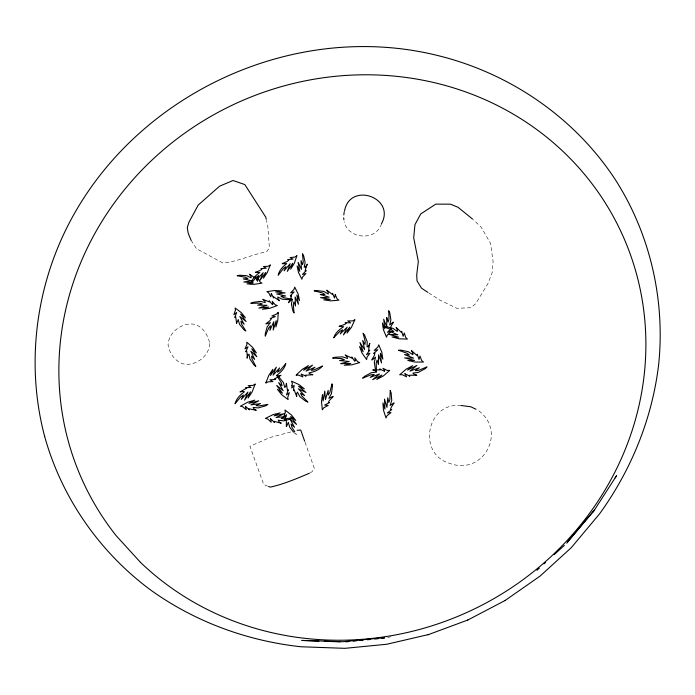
<?xml version="1.0" encoding="UTF-8"?>
<svg xmlns="http://www.w3.org/2000/svg" width="695" height="695" viewBox="0 0 695 695"><rect width="100%" height="100%" fill="white"/><g stroke="black" fill="none" stroke-linecap="round" stroke-linejoin="round"><path stroke-width="0.52" stroke-dasharray="3.48 2.61" d="M381.52 223.694C376.212 241.46 348.195 239.375 344.181 221.757M310.291 472.739L311.925 471.809L314.366 468.534L305.036 442.22M290.823 431.951L269.851 437.563L249.965 446.286L263.692 484.424L267.549 486.144M387.749 637.48L390.859 636.768M461.211 405.498C426.939 401.736 416.626 453.349 449.43 463.296C483.651 476.257 507.637 430.848 477.752 410.085M428.702 292.882L439.457 299.91L456.98 308.337L470.819 307.703L475.589 303.767L487.82 283.864L492.173 272.657L493.103 261.615L490.54 243.354L481.253 227.282L473.365 219.724M294.341 433.072L296.383 434.471L295.358 432.794M191.073 240.209L196.398 248.628L222.852 263.014C238.046 261.702 251.955 254.431 266.698 251.738L269.391 247.872L267.827 226.509L266.454 220.28M209.69 343.478C209.317 355.188 197.988 364.458 186.608 364.38C176.756 363.859 169.259 353.92 168.06 344.729C168.659 333.105 179.875 324 191.186 323.948C201.272 324.148 208.17 334.417 209.69 343.478"/><path stroke-width="1.04" d="M343.799 214.92L344.199 212.001M344.538 211.028C349.767 181.473 395.889 197.415 381.52 223.694M566.729 543.195L594.373 510.104L567.58 541.726M615.118 477.934L616.552 475.693L593.2 511.954M536.966 570.308L539.311 568.163M544.011 563.88L545.584 562.455M554.202 554.61L564.383 545.332M505.004 600.567L540.163 576.025L571.299 547.643L599.533 513.883C631.529 469.698 652.483 417.843 658.764 363.581L658.782 363.268C665.063 299.788 650.225 234.71 616.031 180.761L615.848 180.483C575.886 118.793 511.894 74.495 440.899 56.33L440.7 56.278C284.629 15.916 111.235 104.997 54.462 256.151L54.375 256.351C32.96 313.532 28.99 376.933 44.55 436.078L44.662 436.391M309.475 473.208C296.843 478.551 283.847 484.102 270.442 487.108L268.513 486.465M467.778 620.044L505.439 600.324M44.55 436.078C61.49 497.411 99.428 552.039 150.494 589.916L150.754 590.098C194.869 621.73 247.046 640.894 300.926 646.758L344.946 648.331L386.733 644.265L428.65 634.518M427.946 634.787L467.9 619.992M384.292 637.663L342.809 641.72L301.587 640.408M345.771 641.867L349.003 641.546M353.321 641.129L356.552 640.807M359.793 640.495L363.025 640.173M367.342 639.756L370.574 639.435M374.892 639.018L378.123 638.696M381.364 638.384L384.596 638.062M297.113 430.266L300.727 430.075L304.671 441.212M461.211 405.498L470.793 406.784L476.014 409.259M318.962 641.146L302.377 640.495M324.322 641.32L340.402 641.832M427.807 292.3L421.526 288.199L417.043 280.936L416.705 275.029L418.329 261.363L413.699 237.786L414.958 224.659L420.71 213.964L435.774 204.13L450.456 204.174L458.014 207.275L472.557 219.073M293.681 432.247L289.728 427.303L288.303 422.256C284.446 432.186 287.739 422.325 285.628 419.033L284.75 419.962L286.627 414.75L283.725 417.026L285.35 412.335L284.959 409.998L291.431 414.976L295.775 420.466L290.684 416.514L296.565 424.419L289.937 419.042L294.558 427.286L291.109 424.098L291.761 426.939L294.845 431.96M191.073 240.209L188.171 233.19L187.294 227.578L188.91 222.244L198.197 205.068L219.585 186.19L233.016 180.509L244.822 184.575L265.768 217.17L266.228 219.246M343.66 217.839L343.921 219.802M258.001 278.017L257.48 281.327L255.265 276.897L255.256 278.043L249.444 274.212L250.982 276.384L251.147 277.844L246.699 275.715L239.523 275.246L237.134 275.741L245.491 277.27L247.88 278.565L243.259 278.895L252.163 280.884L243.754 281.97L253.354 282.926L247.003 283.864L253.866 284.368L261.945 283.143L260.06 281.962L258.001 278.017M412.856 353.156L412.847 354.728L408.478 351.766L401.058 350.132L398.504 350.28L407.035 353.216L409.372 354.971L404.516 354.589L413.551 358.099L404.664 357.916L414.55 360.453L407.817 360.444L414.906 362.06L423.481 362.043L421.648 360.496L419.98 355.988L419.042 359.411L417.261 354.372L417.113 355.588L411.518 350.61L412.856 353.156M236.587 323.314L238.211 319.552L239.514 324.304L243.884 329.699L245.839 330.994L241.478 323.94L240.878 321.264L244.162 324.235L239.818 316.503L246.143 321.498L240.566 314.097L245.431 317.771L241.304 312.637L235.127 308.007L235.475 310.213L233.859 314.661L236.674 312.481L234.806 317.424L235.666 316.538L236.587 323.314M386.785 317.693L386.707 326.963L383.692 319.231L384.83 328.813L382.432 323.001L383.44 329.795L386.533 337.188L387.35 334.964L391.024 331.637L387.436 332.253L391.572 328.596L390.373 328.987C390.164 325.164 397.792 318.128 389.652 324.939L390.894 319.917L389.765 312.837L388.705 310.7L388.991 319.292L388.166 322.046L386.785 317.693M378.54 355.11L378.436 364.536L377.055 360.097L376.212 362.903L376.473 371.703L375.413 369.497L374.301 362.251L375.569 357.152C367.351 364.05 375.074 356.9 374.857 353.051L373.658 353.442L377.819 349.759L374.223 350.384L377.906 347.04L378.723 344.798L381.816 352.252L382.841 359.141L380.417 353.242L380.382 354.337L381.564 362.99L378.54 355.11M404.898 373.762L406.601 376.855L402.162 374.683L399.686 374.761L406.149 369.167L412.656 365.7L407.557 370.079L416.844 365.448L409.981 371.121L419.328 367.742L415.367 370.652L418.399 370.383L426.991 366.917L425.149 368.697L418.338 372.381L412.908 373.102L414.02 374.24L416.852 375.213L409.06 375.274L409.815 376.238L404.898 373.762M384.604 370.505L384.587 371.373L379.722 368.915L380.46 369.879L372.737 369.94L375.535 370.904L376.629 372.034L371.243 372.755L364.458 376.421L362.616 378.202L371.165 374.744L374.162 374.483L370.209 377.376L379.513 374.006L372.65 379.679L381.92 375.048L376.812 379.435L383.31 375.969L389.773 370.383L387.315 370.461L382.91 368.307L384.604 370.505M278.182 313.21L277.8 320.273L275.906 326.937L276.184 320.69L273.239 330.012L273.787 321.742L269.886 330.325L270.477 325.79L268.618 328.049L265.29 336.18L265.255 333.8L267.21 326.789L270.372 322.567C260.243 326.085 270.216 322.028 271.406 318.571L270.199 318.51L275.316 316.59L271.927 315.904L276.506 314.131L278.122 312.368L278.182 313.21M368.932 346.927L368.663 350.793L369.766 350.176L366.465 354.58L369.879 353.26L366.96 357.247L366.639 359.593L361.991 352.973L359.541 346.527L363.155 351.731L359.967 342.583L364.606 349.55L362.694 340.463L364.997 344.442L365.214 341.584L363.094 333.244L364.597 335.12L367.229 341.827L367.09 346.979C369.723 346.058 370.878 339.099 368.932 346.927M247.246 354.641C247.038 362.547 246.69 355.614 249.01 354.172L249.974 359.124L253.97 364.962L255.838 366.43L251.972 358.898L251.564 356.118L254.648 359.402L250.843 351.175L256.829 356.752L251.764 348.777L256.377 352.895L252.615 347.335L246.751 342.149L246.942 344.425L244.996 348.855L247.976 346.831L245.752 351.74L246.673 350.906L247.246 354.641M390.243 390.625L389.869 399.582L388.826 402.37L387.758 397.74L386.967 407.374L384.5 399.086L384.926 409.147L382.936 402.909L383.44 410.05L386.012 417.999L387.002 415.74L390.99 412.578L387.306 412.934L391.78 409.468L390.529 409.772C390.564 405.854 398.921 399.043 390.112 405.506L391.754 400.389L391.146 392.927L390.243 390.625M397.358 329.934L397.288 331.48L393.092 328.405L385.838 326.537L383.31 326.589L391.606 329.786L393.83 331.602L389.052 331.055L397.818 334.842L389.044 334.347L398.704 337.197L392.049 336.953L398.982 338.795L407.461 339.082L405.724 337.492L404.281 332.983L403.187 336.328L401.658 331.289L401.458 332.479L396.15 327.371L397.358 329.934M335.242 294.654L334.521 297.999L332.523 293.325L332.453 294.489L326.763 290.163L328.196 292.491L328.283 293.994L323.887 291.492L316.625 290.501L314.166 290.84L322.576 292.995L324.93 294.498L320.213 294.498L329.143 297.165L320.543 297.668L330.238 299.337L323.731 299.84L330.672 300.848L338.96 300.179L337.11 298.841L335.242 294.654M291.969 385.534L291.77 388.097L294.133 385.325L293.403 390.677L294.072 389.617L296.695 396.489L296.678 393.579L297.39 392.128L299.866 396.645L305.626 401.18L307.937 402.084L301.786 395.881L300.535 393.301L304.61 395.629L298.311 388.731L305.974 392.475L298.503 386.159L304.349 388.87L298.911 384.543L291.483 381.138L292.36 383.284L291.969 385.534M332.418 386.246L331.454 393.648L328.831 398.357C338.682 393.587 329.126 398.852 328.353 402.605L329.612 402.527L324.608 405.098L328.214 405.42L323.748 407.791L322.332 409.815L321.507 401.588L322.489 394.525L323.114 400.972L324.774 391.068L325.434 399.608L328.17 390.338L328.24 395.064L329.821 392.519L332.019 383.831L332.418 386.246M305.956 267.453L305.122 271.102L306.26 270.642L302.464 274.447L305.896 273.587L302.525 277.044L301.865 279.234L298.459 272.397L297.104 265.985L299.754 271.354L298.112 262.284L301.456 269.443L301.022 260.582L302.603 264.639L303.246 261.945L302.499 253.762L303.637 255.717L305.122 262.397L304.202 267.297C306.825 266.732 309.014 260.199 305.956 267.453M291.04 296.678C291.587 300.422 283.951 306.643 292.36 299.145L291.413 304.115L292.89 310.969L294.046 312.985L293.307 304.592L293.959 301.856L295.54 305.991L295.114 296.974L298.485 304.271L296.834 295.045L299.502 300.501L298.138 293.994L294.732 287.105L294.063 289.302L290.675 292.777L294.124 291.917L290.302 295.749L291.448 295.279L291.04 296.678M296.861 255.803L294.324 263.275L290.675 269.147L292.699 263.257L287.322 271.397L290.163 263.648L284.107 270.841L285.932 266.663L283.56 268.348L278.174 275.246C279.234 270.199 282.908 266.559 286.748 263.561C276.262 264.343 286.861 262.953 288.842 260.017L287.739 259.643L293.047 259.122L290.084 257.602L294.854 257.072L296.861 255.803M286.41 383.371L285.801 386.229L284.802 387.515L283.404 382.571L278.877 376.977L276.871 375.639L281.397 382.936L282.031 385.716L278.634 382.615L283.178 390.677L276.645 385.421L282.431 393.179L277.401 389.304L281.684 394.699L288.13 399.625L287.739 397.305L289.346 392.649L286.462 394.916L288.329 389.765L287.452 390.677L286.41 383.371M266.089 382.233L265.864 383.101L267.983 381.859L272.883 381.572L269.921 379.783L275.376 379.531L274.264 379.079L281.006 375.326L278.087 375.856L276.575 375.43C280.658 372.451 284.568 368.776 285.836 363.581L280.042 370.548L277.548 372.199L279.599 367.89L273.092 375.152L276.349 367.142L270.485 375.43L272.831 369.332L268.826 375.326L266.089 382.233M255.126 384.135L252.137 391.928L248.098 397.966L250.478 391.824L244.562 400.164L247.88 392.093L241.321 399.39L243.415 395.055L240.904 396.706L235.04 403.734C236.361 398.522 240.279 394.803 244.405 391.806L242.903 391.372L239.992 391.902L246.734 388.158L245.63 387.697L251.06 387.445L248.124 385.656L253.006 385.369L255.126 384.135M270.216 265.056L267.34 272.457L263.431 278.209L265.725 272.379L259.991 280.328L263.188 272.666L256.829 279.642L258.853 275.524L256.412 277.123L250.73 283.829C252.024 278.825 255.847 275.307 259.808 272.449C249.357 272.822 259.991 271.823 262.058 268.965L260.981 268.548L266.272 268.244L263.414 266.593L268.166 266.255L270.216 265.056M245.483 406.367L246.273 409.755L242.685 406.679L240.366 406.228L247.846 402.136L254.822 400.138L248.923 403.335L258.792 400.789L250.912 404.872L260.521 403.578L256.064 405.567L258.957 405.958L267.896 404.403L265.716 405.758L258.392 407.904L253.128 407.444L253.875 408.799L256.264 410.354L248.975 408.738L249.427 409.85L245.483 406.367M270.555 418.772L271.232 422.239L267.731 418.972L265.412 418.416L273.083 414.594L280.163 412.865L274.117 415.853L284.142 413.69L276.071 417.495L285.784 416.583L281.232 418.407L284.125 418.929L293.177 417.721L290.927 418.998L283.482 420.866L278.209 420.18L278.912 421.578L281.267 423.255L273.986 421.318L274.403 422.456L270.555 418.772M354.841 319.856L351.444 327.319L347.083 332.992L349.785 327.11L343.426 334.921L347.17 327.206L340.22 333.947L342.539 329.821L339.942 331.289L333.713 337.805C335.32 332.74 339.447 329.361 343.704 326.702C333.018 326.242 343.86 326.085 346.232 323.262L345.146 322.741L350.601 322.845L347.752 320.899L352.66 320.934L354.841 319.856M272.822 303.897L272.457 304.671L269.243 300.805L269.495 301.917L262.797 299.345L264.83 301.161L265.325 302.551L260.382 301.361L253.076 302.351L250.782 303.315L259.522 303.124L262.215 303.915L257.645 305.157L267.028 305.314L258.835 308.059L268.687 307.068L262.519 309.266L269.521 308.371L277.348 305.548L275.185 304.775L272.24 301.335L272.822 303.897M355.206 360.496L354.789 361.278L351.705 356.978L351.896 358.16L345.18 354.937L347.153 356.995L347.578 358.481L342.574 356.839L335.007 357.265L332.601 358.081L341.584 358.603L344.303 359.636L339.542 360.566L349.159 361.496L340.585 363.685L350.758 363.459L344.303 365.231L351.54 364.884L359.758 362.59L357.578 361.608L354.754 357.786L355.206 360.496M271.328 293.507L270.815 296.852L268.739 292.864L266.837 291.674L274.959 290.449L281.883 290.962L275.481 291.9L285.185 292.882L276.697 293.959L285.714 295.992L281.032 296.313L283.464 297.634L291.987 299.215L289.554 299.71L282.257 299.215L277.739 297.034L277.913 298.52L279.486 300.735L273.578 296.826L273.587 297.981L271.328 293.507M296.661 374.596L296.079 375.291L298.485 375.074L302.916 376.951L301.126 374.014L306.026 376.16L305.253 375.248L312.872 374.744L310.066 373.953L308.936 372.894C313.949 371.929 319.057 370.157 322.463 365.987L314.192 369.896L311.247 370.331L315.009 367.247L306 371.113L312.498 365.136L303.593 370.227L308.415 365.622L302.186 369.41L296.661 374.596M140.607 562.498L116.282 535.819A296.617 279.468 -25.5 0 1 306.929 80.516A296.617 279.468 -25.5 0 1 630.504 435.357A296.617 279.468 -25.5 0 1 140.607 562.498"/></g></svg>
